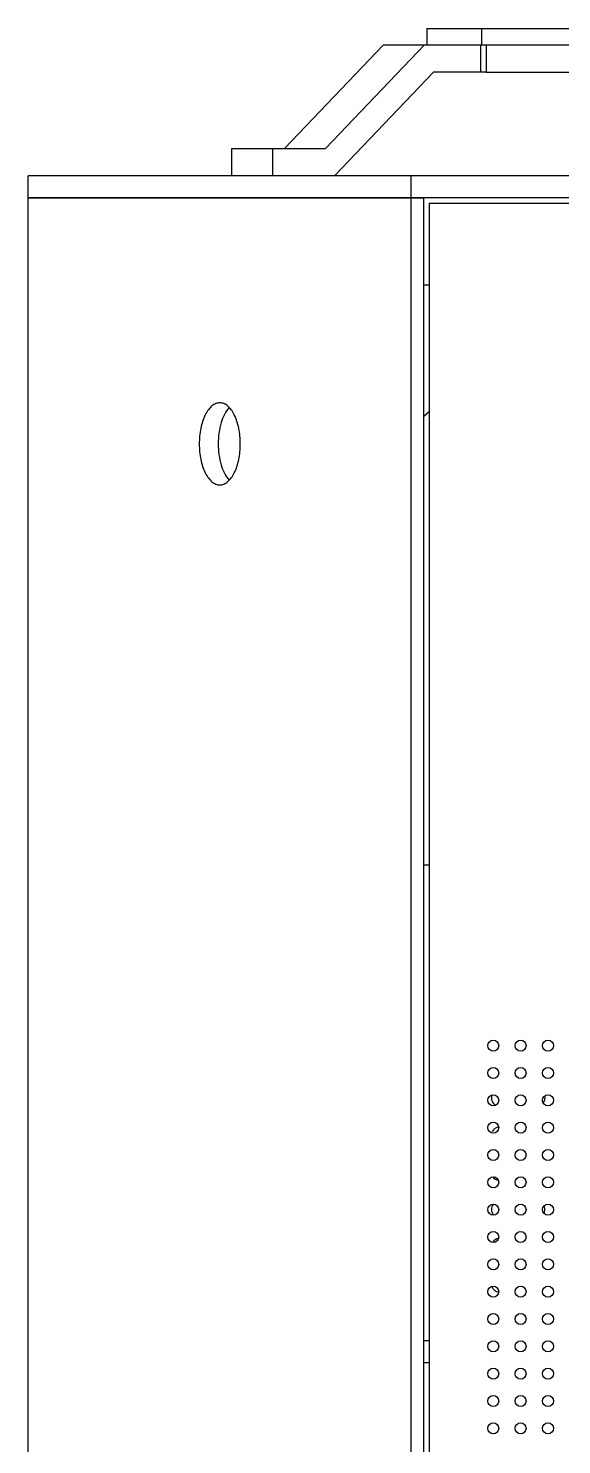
# Model space of a CAD drawing. Header units: millimetres. Extents: x 0 to 1189, y 0 to 841.
# Drawn here: x 446.4 to 543.9, y 232.5 to 491.5 of the extents above; entities that cross this region are included whole.
import ezdxf

# ---------------------------------------------------------------- set-up
doc = ezdxf.new("R2010")
doc.units = ezdxf.units.MM
doc.header["$LTSCALE"] = 65.395
doc.layers.get('0').update_dxf_attribs({"linetype": 'CONTINUOUS'})
doc.layers.add('AXIS', color=7, linetype='CONTINUOUS')
doc.layers.add('SURFACES', color=7, linetype='CONTINUOUS')

msp = doc.modelspace()

# ---------------------------------------------------------------- linework, layer by layer
at = {"color": 7, "linetype": 'Continuous'}
for p, q in [((519.2, 491.53), (519.2, 488.53)), ((519.2, 491.53), (654.44, 491.53)), ((530.05, 488.53), (653.94, 488.53)), ((530.05, 483.53), (652.26, 483.53)), ((446.35, 120.53), (446.35, 460.53)), ((446.35, 460.53), (518.66, 460.53)), ((516.35, 120.53), (516.35, 460.53)), ((518.66, 120.53), (518.66, 460.53)), ((519.66, 459.53), (519.66, 122.53)), ((519.66, 459.53), (653.04, 459.53)), ((519.66, 444.53), (518.65, 444.53)), ((519.66, 421.42), (518.65, 420.53)), ((518.66, 338.53), (519.66, 338.53)), ((518.66, 251.53), (519.66, 251.53)), ((518.66, 247.53), (519.66, 247.53))]:
    msp.add_line(p, q, dxfattribs=at)
at = {"color": 9, "linetype": 'Continuous'}
msp.add_line((529.18, 491.53), (529.18, 488.53), dxfattribs=at)
at = {"layer": 'AXIS', "color": 7, "linetype": 'Continuous'}
for centre in [(531.35, 305.47), (536.35, 305.47), (541.35, 305.47), (531.35, 300.47), (536.35, 300.47), (541.35, 300.47), (531.35, 295.47), (536.35, 295.47), (541.35, 295.47), (531.35, 290.47), (536.35, 290.47), (541.35, 290.47), (531.35, 285.47), (536.35, 285.47), (541.35, 285.47), (531.35, 280.47), (536.35, 280.47), (541.35, 280.47), (531.35, 275.47), (536.35, 275.47), (541.35, 275.47), (531.35, 270.47), (536.35, 270.47), (541.35, 270.47), (531.35, 265.47), (536.35, 265.47), (541.35, 265.47), (531.35, 260.47), (536.35, 260.47), (541.35, 260.47), (531.35, 255.47), (536.35, 255.47), (541.35, 255.47), (531.35, 250.47), (536.35, 250.47), (541.35, 250.47), (531.35, 245.47), (536.35, 245.47), (541.35, 245.47), (531.35, 240.47), (536.35, 240.47), (541.35, 240.47), (531.35, 235.47), (536.35, 235.47), (541.35, 235.47)]:
    msp.add_circle(centre, 1, dxfattribs=at)
for centre, start, end in [((532.51, 295.91), 162.6055, 241.9667), ((539.31, 295.91), 321.8657, 14.2989), ((532.51, 289.11), 96.4238, 154.2857), ((532.51, 282.31), 213.9891, 261.3314), ((532.51, 275.51), 139.8678, 223.3965), ((539.31, 275.51), 331.4859, 17.3945), ((532.51, 268.71), 97.7066, 148.715), ((532.51, 261.91), 198.3451, 263.7923)]:
    msp.add_arc(centre, 1.5, start, end, dxfattribs=at)
for points, knots in [([(481.35, 423.03), (481.11, 423.03), (480.58, 422.92), (479.86, 422.47), (479.21, 421.75), (478.43, 420.42), (477.77, 418.31), (477.6, 416.49), (477.6, 415.53)], [0, 0, 0, 0, 0.082305, 0.17313, 0.277891, 0.398453, 0.68159, 1, 1, 1, 1]), ([(485.1, 415.53), (485.1, 416.49), (484.93, 418.31), (484.28, 420.42), (483.49, 421.75), (482.85, 422.47), (482.13, 422.92), (481.6, 423.03), (481.35, 423.03)], [0, 0, 0, 0, 0.31841, 0.601547, 0.722109, 0.82687, 0.917695, 1, 1, 1, 1]), ([(483.08, 422.18), (482.36, 421.43), (481.36, 419.19), (481.07, 416.84), (481.07, 415.53)], [0, 0, 0, 0, 0.443551, 1, 1, 1, 1]), ([(477.6, 415.53), (477.6, 414.57), (477.77, 412.75), (478.43, 410.64), (479.21, 409.32), (479.86, 408.6), (480.58, 408.14), (481.11, 408.03), (481.35, 408.03)], [0, 0, 0, 0, 0.31841, 0.601547, 0.722109, 0.82687, 0.917695, 1, 1, 1, 1]), ([(481.07, 415.53), (481.07, 414.22), (481.36, 411.88), (482.36, 409.64), (483.08, 408.88)], [0, 0, 0, 0, 0.556449, 1, 1, 1, 1]), ([(481.35, 408.03), (481.6, 408.03), (482.13, 408.14), (482.85, 408.6), (483.49, 409.32), (484.28, 410.64), (484.93, 412.75), (485.1, 414.57), (485.1, 415.53)], [0, 0, 0, 0, 0.082305, 0.17313, 0.277891, 0.398453, 0.68159, 1, 1, 1, 1])]:
    msp.add_open_spline(points, degree=3, knots=knots, dxfattribs=at)
at = {"layer": 'SURFACES', "color": 7, "linetype": 'Continuous'}
for p, q in [((493.16, 469.53), (511.27, 488.53)), ((500.66, 469.53), (518.77, 488.53)), ((511.27, 488.53), (530.05, 488.53)), ((520.44, 483.53), (502.33, 464.53)), ((530.05, 483.53), (520.44, 483.53)), ((483.57, 464.53), (483.57, 469.53)), ((483.57, 469.53), (500.66, 469.53)), ((491.07, 464.53), (491.07, 469.53)), ((446.35, 460.53), (446.35, 464.53)), ((726.35, 464.53), (446.35, 464.53)), ((516.35, 460.53), (516.35, 464.53)), ((726.35, 460.53), (446.35, 460.53))]:
    msp.add_line(p, q, dxfattribs=at)
at = {"layer": 'SURFACES', "color": 9, "linetype": 'Continuous'}
for p, q in [((529.1, 483.53), (529.1, 488.53)), ((530.05, 488.53), (530.05, 483.53))]:
    msp.add_line(p, q, dxfattribs=at)

doc.saveas('drawing.dxf')
